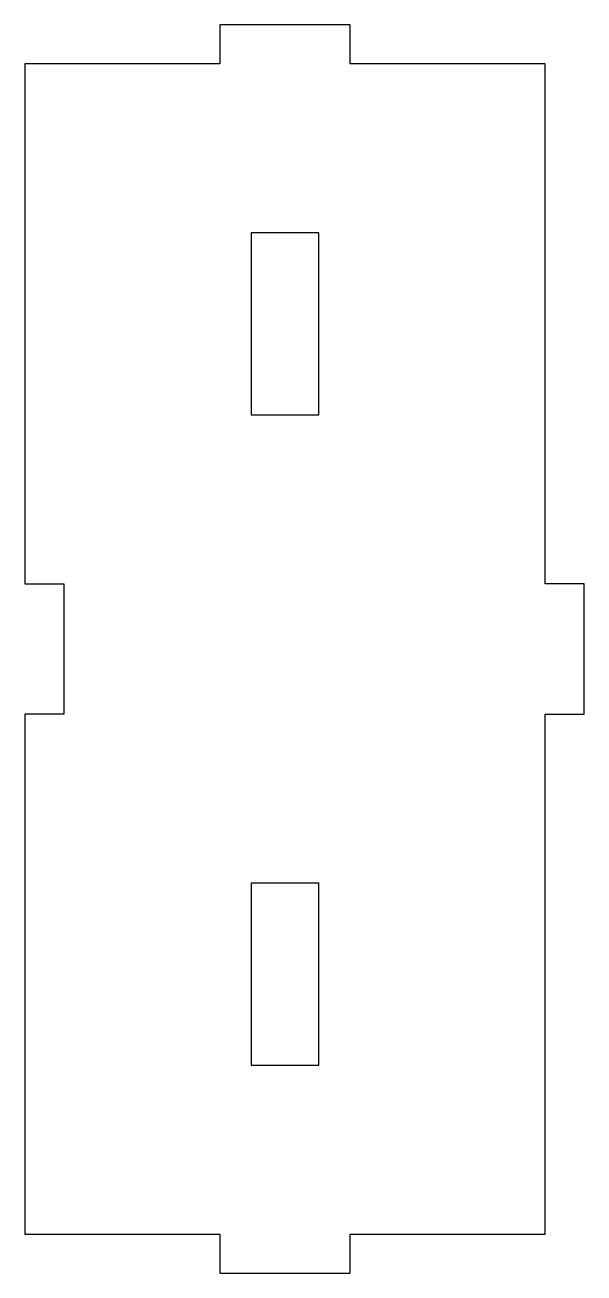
# Model space of a CAD drawing. Header units: millimetres. Extents: x 0 to 43, y -47.8 to 48.2.
import ezdxf

# ---------------------------------------------------------------- set-up
doc = ezdxf.new("R2010")
doc.units = ezdxf.units.MM

msp = doc.modelspace()

# ---------------------------------------------------------------- linework, layer by layer
at = {"color": 7, "linetype": 'Continuous', "lineweight": 25}
for p, q in [((25, 48.197), (15, 48.197)), ((15, 48.197), (15, 45.197)), ((25, 45.197), (25, 48.197)), ((0, 45.197), (0, 5.197)), ((15, 45.197), (0, 45.197)), ((40, 45.197), (25, 45.197)), ((40, 5.197), (40, 45.197)), ((17.4, 32.197), (17.4, 18.197)), ((22.6, 32.197), (17.4, 32.197)), ((22.6, 18.197), (22.6, 32.197)), ((17.4, 18.197), (22.6, 18.197)), ((0, 5.197), (3, 5.197)), ((3, 5.197), (3, -4.803)), ((43, 5.197), (40, 5.197)), ((43, -4.803), (43, 5.197)), ((3, -4.803), (0, -4.803)), ((0, -4.803), (0, -44.803)), ((40, -44.803), (40, -4.803)), ((40, -4.803), (43, -4.803)), ((17.4, -17.803), (17.4, -31.803)), ((22.6, -17.803), (17.4, -17.803)), ((22.6, -31.803), (22.6, -17.803)), ((17.4, -31.803), (22.6, -31.803)), ((0, -44.803), (15, -44.803)), ((15, -44.803), (15, -47.803)), ((25, -47.803), (25, -44.803)), ((25, -44.803), (40, -44.803)), ((15, -47.803), (25, -47.803))]:
    msp.add_line(p, q, dxfattribs=at)

doc.saveas('drawing.dxf')
